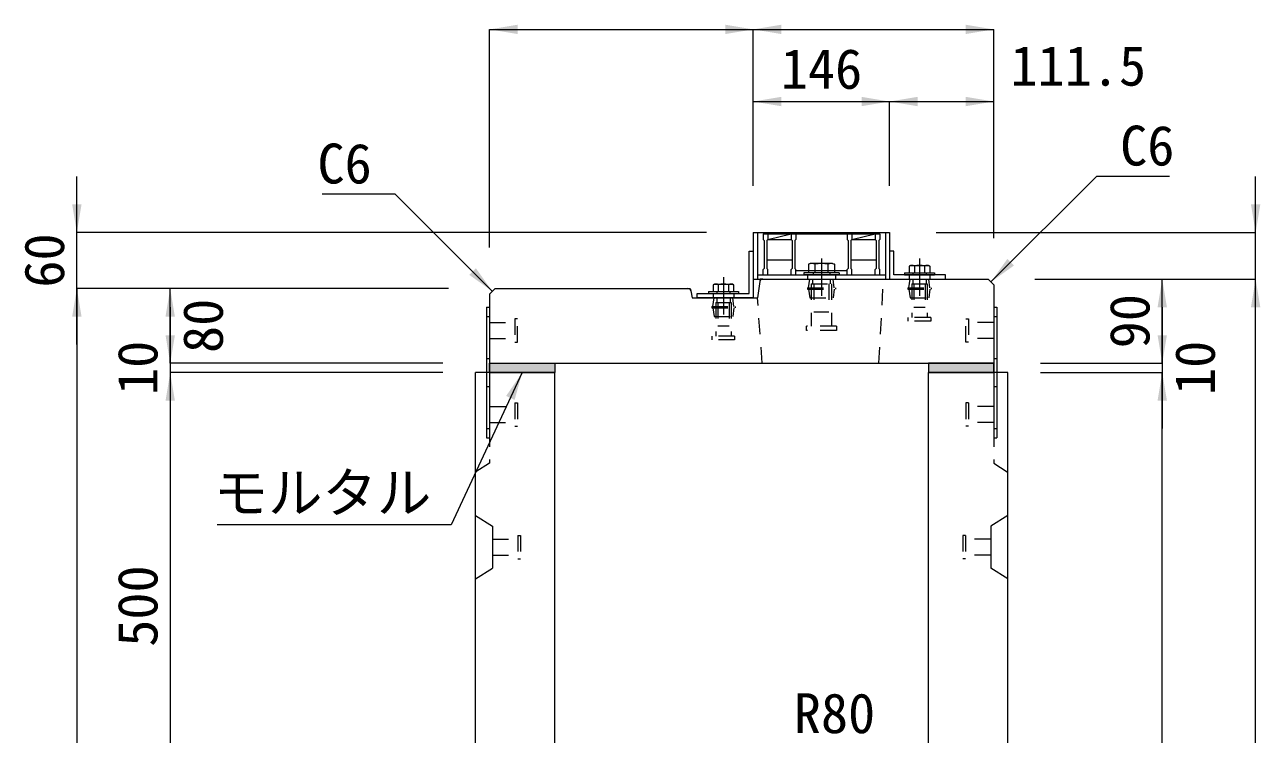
# Model space of a CAD drawing. Units: millimetres at full size. Extents: x -1934 to 78146, y -143454 to -112471.
# Drawn here: x 52884 to 54208, y -135157 to -134397 of the extents above; entities that cross this region are included whole.
import ezdxf
from ezdxf.enums import TextEntityAlignment as Align

# ---------------------------------------------------------------- set-up
doc = ezdxf.new("R2010")
doc.units = ezdxf.units.MM
doc.header["$LTSCALE"] = 23
for name, pattern in [('CHAIN', [18.5, 12, -1.5, 3.5, -1.5]), ('USER2', [1.35, 0.75, -0.6]), ('USER3', [1.35, 0.75, -0.6])]:
    doc.linetypes.add(name, pattern=pattern)
for name, color, linetype, lineweight in [('インサート', 92, 'USER2', 9), ('グレーチング', 7, 'Continuous', 9), ('ジョイント', 7, 'Continuous', 5), ('モルタル', 7, 'Continuous', 13), ('作業エリア', 11, 'Continuous', 13), ('受枠', 3, 'Continuous', 13), ('寸法線', 7, 'Continuous', 13), ('引出線', 4, 'Continuous', 13), ('本体', 2, 'Continuous', 13), ('ｲﾝｻｰﾄ', 3, 'USER3', 5)]:
    doc.layers.add(name, color=color, linetype=linetype, lineweight=lineweight)
doc.layers.add('ハッチング_モルタル', color=30, linetype='Continuous')
doc.styles.add('ＭＳ ゴシック', font='')
doc.styles.get('ＭＳ ゴシック').set_extended_font_data('MS Gothic')

# ---------------------------------------------------------------- blocks, each defined once
blk = doc.blocks.new('filled_arrow')
at = {"color": 0, "linetype": 'Continuous', "lineweight": -2}
blk.add_solid([(7.5, 1.25), (0, 0), (7.5, -1.25)], dxfattribs=at)

msp = doc.modelspace()

# ---------------------------------------------------------------- hatches: boundary and pattern name
at = {"layer": 'ハッチング_モルタル'}
for points in [[(53452.11, -134769.7), (53452.11, -134759.7), (53382.11, -134759.7), (53382.11, -134769.7)], [(53922.11, -134769.7), (53922.11, -134759.7), (53852.11, -134759.7), (53852.11, -134769.7)]]:
    msp.add_hatch(color=256, dxfattribs=at).paths.add_polyline_path(points)

# ---------------------------------------------------------------- linework, layer by layer
at = {"layer": 'インサート', "linetype": 'Continuous', "lineweight": 13}
for p, q in [((53725.62, -134652.9), (53723.76, -134653.75)), ((53723.76, -134653.75), (53723.76, -134662.9)), ((53749.61, -134652.9), (53725.62, -134652.9)), ((53749.61, -134652.9), (53751.46, -134653.75)), ((53751.46, -134653.75), (53751.46, -134662.9)), ((53833.13, -134654.9), (53831.66, -134655.75)), ((53831.66, -134655.75), (53831.66, -134662.9)), ((53833.13, -134654.9), (53852.1, -134654.9)), ((53852.1, -134654.9), (53853.56, -134655.75)), ((53853.56, -134655.75), (53853.56, -134662.9)), ((53751.46, -134662.9), (53723.76, -134662.9)), ((53831.66, -134662.9), (53853.56, -134662.9)), ((53623.13, -134674.9), (53621.66, -134675.75)), ((53621.66, -134675.75), (53621.66, -134682.9)), ((53621.66, -134682.9), (53643.56, -134682.9)), ((53623.13, -134674.9), (53642.1, -134674.9)), ((53642.1, -134674.9), (53643.56, -134675.75)), ((53643.56, -134675.75), (53643.56, -134682.9))]:
    msp.add_line(p, q, dxfattribs=at)
at = {"layer": 'インサート', "linetype": 'Continuous', "lineweight": 5}
for p, q in [((53730.69, -134653.75), (53730.69, -134662.9)), ((53744.54, -134653.75), (53744.54, -134662.9)), ((53837.14, -134655.75), (53837.14, -134662.9)), ((53848.09, -134655.75), (53848.09, -134662.9)), ((53627.14, -134675.75), (53627.14, -134682.9)), ((53638.09, -134675.75), (53638.09, -134682.9))]:
    msp.add_line(p, q, dxfattribs=at)
at = {"layer": 'インサート', "linetype": 'Continuous'}
for p, q in [((53756.61, -134662.9), (53718.61, -134662.9)), ((53718.61, -134662.9), (53718.61, -134665.2)), ((53756.61, -134665.2), (53718.61, -134665.2)), ((53756.61, -134662.9), (53756.61, -134665.2)), ((53826.61, -134662.9), (53858.61, -134662.9)), ((53826.61, -134662.9), (53826.61, -134665.2)), ((53826.61, -134665.2), (53858.61, -134665.2)), ((53858.61, -134662.9), (53858.61, -134665.2)), ((53616.61, -134682.9), (53648.61, -134682.9)), ((53616.61, -134682.9), (53616.61, -134685.2)), ((53648.61, -134682.9), (53648.61, -134685.2)), ((53616.61, -134685.2), (53648.61, -134685.2))]:
    msp.add_line(p, q, dxfattribs=at)
at = {"layer": 'インサート'}
for p, q in [((53723.86, -134678.95), (53725.11, -134669.7)), ((53725.11, -134669.7), (53750.11, -134669.7)), ((53728.16, -134669.7), (53728.16, -134674.7)), ((53728.61, -134662.9), (53728.61, -134665.2)), ((53746.61, -134662.9), (53746.61, -134665.2)), ((53747.06, -134669.7), (53747.06, -134674.7)), ((53751.36, -134678.95), (53750.11, -134669.7)), ((53831.36, -134678.95), (53832.61, -134669.7)), ((53832.61, -134669.7), (53852.61, -134669.7)), ((53835.49, -134669.7), (53835.49, -134674.7)), ((53835.61, -134662.9), (53835.61, -134665.2)), ((53849.61, -134662.9), (53849.61, -134665.2)), ((53849.74, -134669.7), (53849.74, -134674.7)), ((53853.86, -134678.95), (53852.61, -134669.7)), ((53625.61, -134682.9), (53625.61, -134685.2)), ((53639.61, -134682.9), (53639.61, -134685.2)), ((53722.61, -134678.95), (53752.61, -134678.95)), ((53722.61, -134678.95), (53722.61, -134680.45)), ((53722.61, -134680.45), (53752.61, -134680.45)), ((53723.86, -134680.45), (53725.11, -134689.7)), ((53726.71, -134674.7), (53748.51, -134674.7)), ((53726.71, -134674.7), (53726.71, -134720.2)), ((53729.61, -134674.7), (53729.61, -134704.7)), ((53745.61, -134674.7), (53745.61, -134704.7)), ((53748.51, -134674.7), (53748.51, -134720.2)), ((53751.36, -134680.45), (53750.11, -134689.7)), ((53752.61, -134678.95), (53752.61, -134680.45)), ((53830.11, -134678.95), (53855.11, -134678.95)), ((53830.11, -134678.95), (53830.11, -134680.45)), ((53830.11, -134680.45), (53855.11, -134680.45)), ((53831.36, -134680.45), (53832.61, -134689.7)), ((53834.36, -134674.7), (53850.86, -134674.7)), ((53834.36, -134674.7), (53834.36, -134710.7)), ((53836.61, -134674.7), (53836.61, -134699.7)), ((53848.61, -134674.7), (53848.61, -134699.7)), ((53850.86, -134674.7), (53850.86, -134710.7)), ((53853.86, -134680.45), (53852.61, -134689.7)), ((53855.11, -134678.95), (53855.11, -134680.45)), ((53621.36, -134698.95), (53622.61, -134689.7)), ((53622.61, -134689.7), (53642.61, -134689.7)), ((53624.36, -134694.7), (53640.86, -134694.7)), ((53624.36, -134694.7), (53624.36, -134730.7)), ((53625.49, -134689.7), (53625.49, -134694.7)), ((53626.61, -134694.7), (53626.61, -134719.7)), ((53638.61, -134694.7), (53638.61, -134719.7)), ((53639.74, -134689.7), (53639.74, -134694.7)), ((53640.86, -134694.7), (53640.86, -134730.7)), ((53643.86, -134698.95), (53642.61, -134689.7)), ((53725.11, -134689.7), (53750.11, -134689.7)), ((53832.61, -134689.7), (53852.61, -134689.7)), ((53620.11, -134698.95), (53645.11, -134698.95)), ((53620.11, -134698.95), (53620.11, -134700.45)), ((53620.11, -134700.45), (53645.11, -134700.45)), ((53621.36, -134700.45), (53622.61, -134709.7)), ((53622.61, -134709.7), (53642.61, -134709.7)), ((53643.86, -134700.45), (53642.61, -134709.7)), ((53645.11, -134698.95), (53645.11, -134700.45)), ((53729.61, -134704.7), (53745.61, -134704.7)), ((53830.61, -134714.7), (53830.61, -134710.7)), ((53854.61, -134710.7), (53830.61, -134710.7)), ((53836.61, -134699.7), (53848.61, -134699.7)), ((53854.61, -134710.7), (53854.61, -134714.7)), ((53382.11, -134716.2), (53409.11, -134716.2)), ((53382.11, -134716.2), (53382.11, -134733.2)), ((53412.11, -134712.2), (53409.11, -134712.2)), ((53409.11, -134712.2), (53409.11, -134737.2)), ((53412.11, -134737.2), (53412.11, -134712.2)), ((53626.61, -134719.7), (53638.61, -134719.7)), ((53721.61, -134724.7), (53721.61, -134720.2)), ((53753.61, -134720.2), (53721.61, -134720.2)), ((53753.61, -134724.7), (53721.61, -134724.7)), ((53753.61, -134720.2), (53753.61, -134724.7)), ((53854.61, -134714.7), (53830.61, -134714.7)), ((53892.11, -134712.2), (53895.11, -134712.2)), ((53892.11, -134737.2), (53892.11, -134712.2)), ((53895.11, -134712.2), (53895.11, -134737.2)), ((53922.11, -134716.2), (53895.11, -134716.2)), ((53922.11, -134716.2), (53922.11, -134733.2)), ((53382.11, -134733.2), (53409.11, -134733.2)), ((53409.11, -134737.2), (53412.11, -134737.2)), ((53620.61, -134734.7), (53620.61, -134730.7)), ((53644.61, -134730.7), (53620.61, -134730.7)), ((53644.61, -134734.7), (53620.61, -134734.7)), ((53644.61, -134730.7), (53644.61, -134734.7)), ((53895.11, -134737.2), (53892.11, -134737.2)), ((53922.11, -134733.2), (53895.11, -134733.2))]:
    msp.add_line(p, q, dxfattribs=at)
at = {"layer": 'インサート', "linetype": 'Continuous', "lineweight": 5}
for centre, radius, start, end in [((53727.23, -134660.4), 7.5, 62.50883, 117.49117), ((53737.61, -134681.63), 28.73, 76.05376, 103.94624), ((53748, -134660.4), 7.5, 62.50883, 117.49117), ((53834.4, -134659.75), 4.85, 55.61575, 124.38425), ((53842.61, -134673.02), 18.12, 72.41205, 107.58795), ((53850.83, -134659.75), 4.85, 55.61575, 124.38425), ((53624.4, -134679.75), 4.85, 55.61575, 124.38425), ((53632.61, -134693.02), 18.12, 72.41205, 107.58795), ((53640.83, -134679.75), 4.85, 55.61575, 124.38425)]:
    msp.add_arc(centre, radius, start, end, dxfattribs=at)
at = {"layer": 'グレーチング'}
for p, q in [((53675.11, -134621.2), (53675.11, -134627.2)), ((53675.11, -134621.2), (53800.11, -134621.2)), ((53675.11, -134627.2), (53676.11, -134628.2)), ((53676.11, -134628.2), (53676.11, -134658.2)), ((53680.11, -134627.2), (53679.11, -134628.2)), ((53679.11, -134628.2), (53679.11, -134658.2)), ((53680.11, -134621.2), (53680.11, -134627.2)), ((53680.11, -134627.2), (53705.11, -134621.2)), ((53680.11, -134627.2), (53705.11, -134627.2)), ((53705.11, -134621.2), (53705.11, -134627.2)), ((53705.11, -134627.2), (53706.11, -134628.2)), ((53706.11, -134628.2), (53706.11, -134658.2)), ((53710.11, -134627.2), (53709.11, -134628.2)), ((53709.11, -134628.2), (53709.11, -134658.2)), ((53710.11, -134621.2), (53710.11, -134627.2)), ((53765.11, -134621.2), (53765.11, -134627.2)), ((53765.11, -134627.2), (53766.11, -134628.2)), ((53766.11, -134628.2), (53766.11, -134658.2)), ((53770.11, -134627.2), (53769.11, -134628.2)), ((53769.11, -134628.2), (53769.11, -134658.2)), ((53770.11, -134627.2), (53795.11, -134621.2)), ((53770.11, -134621.2), (53770.11, -134627.2)), ((53770.11, -134627.2), (53795.11, -134627.2)), ((53795.11, -134621.2), (53795.11, -134627.2)), ((53795.11, -134627.2), (53796.11, -134628.2)), ((53796.11, -134628.2), (53796.11, -134658.2)), ((53800.11, -134627.2), (53799.11, -134628.2)), ((53799.11, -134628.2), (53799.11, -134658.2)), ((53800.11, -134621.2), (53800.11, -134627.2)), ((53675.11, -134659.2), (53676.11, -134658.2)), ((53706.11, -134649.2), (53679.11, -134649.2)), ((53680.11, -134659.2), (53679.11, -134658.2)), ((53705.11, -134659.2), (53706.11, -134658.2)), ((53710.11, -134659.2), (53709.11, -134658.2)), ((53765.11, -134659.2), (53766.11, -134658.2)), ((53796.11, -134649.2), (53769.11, -134649.2)), ((53770.11, -134659.2), (53769.11, -134658.2)), ((53795.11, -134659.2), (53796.11, -134658.2)), ((53800.11, -134659.2), (53799.11, -134658.2)), ((53675.11, -134665.2), (53675.11, -134659.2)), ((53675.11, -134665.2), (53680.11, -134665.2)), ((53680.11, -134665.2), (53680.11, -134659.2)), ((53705.11, -134665.2), (53705.11, -134659.2)), ((53705.11, -134665.2), (53710.11, -134665.2)), ((53710.11, -134665.2), (53710.11, -134659.2)), ((53765.11, -134660.7), (53710.11, -134660.7)), ((53765.11, -134665.2), (53765.11, -134659.2)), ((53765.11, -134665.2), (53770.11, -134665.2)), ((53770.11, -134665.2), (53770.11, -134659.2)), ((53795.11, -134665.2), (53795.11, -134659.2)), ((53795.11, -134665.2), (53800.11, -134665.2)), ((53800.11, -134665.2), (53800.11, -134659.2))]:
    msp.add_line(p, q, dxfattribs=at)
at = {"layer": 'ジョイント'}
for p, q in [((53378.91, -134699.7), (53382.11, -134699.7)), ((53378.91, -134699.7), (53378.91, -134839.7)), ((53382.11, -134699.7), (53382.11, -134839.7)), ((53922.11, -134699.7), (53925.31, -134699.7)), ((53922.11, -134699.7), (53922.11, -134839.7)), ((53925.31, -134699.7), (53925.31, -134839.7)), ((53378.91, -134839.7), (53382.11, -134839.7)), ((53922.11, -134839.7), (53925.31, -134839.7))]:
    msp.add_line(p, q, dxfattribs=at)
at = {"layer": 'ジョイント', "linetype": 'USER2'}
for p, q in [((53378.91, -134709.7), (53382.11, -134709.7)), ((53922.11, -134709.7), (53925.31, -134709.7)), ((53378.91, -134754.7), (53382.11, -134754.7)), ((53922.11, -134754.7), (53925.31, -134754.7)), ((53378.91, -134784.7), (53382.11, -134784.7)), ((53922.11, -134784.7), (53925.31, -134784.7)), ((53378.91, -134829.7), (53382.11, -134829.7)), ((53922.11, -134829.7), (53925.31, -134829.7))]:
    msp.add_line(p, q, dxfattribs=at)
at = {"layer": 'モルタル'}
for points in [[(53382.11, -134759.7), (53452.11, -134759.7), (53452.11, -134769.7), (53382.11, -134769.7)], [(53922.11, -134759.7), (53852.11, -134759.7), (53852.11, -134769.7), (53922.11, -134769.7)]]:
    msp.add_lwpolyline(points, close=True, dxfattribs=at)
at = {"layer": '作業エリア'}
for p, q in [((53672.11, -134669.7), (53671.73, -134672.25)), ((53674.7, -134669.7), (53672.11, -134669.7)), ((53594.65, -134679.7), (53597.11, -134679.7)), ((53597.11, -134679.7), (53597.6, -134682.11))]:
    msp.add_line(p, q, dxfattribs=at)
at = {"layer": '受枠'}
for p, q in [((53664.61, -134619.7), (53810.61, -134619.7)), ((53664.61, -134619.7), (53664.61, -134669.7)), ((53669.11, -134619.7), (53669.11, -134669.7)), ((53806.11, -134619.7), (53806.11, -134669.7)), ((53810.61, -134619.7), (53810.61, -134669.7)), ((53660.11, -134685.2), (53660.11, -134639.7)), ((53660.11, -134639.7), (53664.61, -134639.7)), ((53664.61, -134639.7), (53664.61, -134689.7)), ((53815.11, -134639.7), (53810.61, -134639.7)), ((53815.11, -134665.2), (53815.11, -134639.7)), ((53664.61, -134669.7), (53810.61, -134669.7)), ((53669.11, -134665.2), (53806.11, -134665.2)), ((53810.61, -134669.7), (53870.61, -134669.7)), ((53870.61, -134665.2), (53815.11, -134665.2)), ((53870.61, -134669.7), (53870.61, -134665.2)), ((53604.61, -134689.7), (53604.61, -134685.2)), ((53604.61, -134685.2), (53660.11, -134685.2)), ((53664.61, -134689.7), (53604.61, -134689.7))]:
    msp.add_line(p, q, dxfattribs=at)
at = {"layer": '受枠', "linetype": 'CHAIN'}
for p, q in [((53737.61, -134647.45), (53737.61, -134687.45)), ((53842.61, -134647.45), (53842.61, -134687.45)), ((53632.61, -134667.45), (53632.61, -134707.45))]:
    msp.add_line(p, q, dxfattribs=at)
at = {"layer": '受枠', "linetype": 'USER2'}
for p, q in [((53722.61, -134665.2), (53722.61, -134669.7)), ((53752.61, -134665.2), (53752.61, -134669.7)), ((53831.61, -134665.2), (53831.61, -134669.7)), ((53853.61, -134665.2), (53853.61, -134669.7)), ((53621.61, -134685.2), (53621.61, -134689.7)), ((53643.61, -134685.2), (53643.61, -134689.7))]:
    msp.add_line(p, q, dxfattribs=at)
at = {"layer": '寸法線'}
for p, q in [((53382.11, -134402.27), (53664.61, -134402.27)), ((53382.11, -134635.7), (53382.11, -134402.27)), ((53664.61, -134569.7), (53664.61, -134402.27)), ((53664.61, -134402.27), (53922.11, -134402.27)), ((53664.61, -134569.7), (53664.61, -134402.27)), ((53922.11, -134625.7), (53922.11, -134402.27)), ((53664.61, -134479.51), (53810.61, -134479.51)), ((53664.61, -134569.7), (53664.61, -134479.51)), ((53810.61, -134569.7), (53810.61, -134479.51)), ((53810.61, -134479.51), (53922.11, -134479.51)), ((53810.61, -134569.7), (53810.61, -134479.51)), ((53922.11, -134625.7), (53922.11, -134479.51)), ((52940.14, -134739.7), (52940.14, -134559.7)), ((54202.6, -134729.7), (54202.6, -134559.7)), ((53614.61, -134619.7), (52940.14, -134619.7)), ((53860.61, -134619.7), (54202.6, -134619.7)), ((53966.11, -134669.7), (54102.6, -134669.7)), ((53966.11, -134669.7), (54202.6, -134669.7)), ((53966.11, -134669.7), (54202.6, -134669.7)), ((54102.6, -134759.7), (54102.6, -134669.7)), ((54202.6, -136019.7), (54202.6, -134669.7)), ((53338.11, -134679.7), (52940.14, -134679.7)), ((52940.14, -134679.7), (52940.14, -136019.7)), ((53338.11, -134679.7), (52940.14, -134679.7)), ((53040.14, -134759.7), (53040.14, -134679.7)), ((53338.11, -134679.7), (53040.14, -134679.7)), ((53040.14, -134699.7), (53040.14, -134829.7)), ((54102.6, -134699.7), (54102.6, -134829.7)), ((53332.11, -134759.7), (53040.14, -134759.7)), ((53332.11, -134759.7), (53040.14, -134759.7)), ((53972.11, -134759.7), (54102.6, -134759.7)), ((53972.11, -134759.7), (54102.6, -134759.7)), ((53040.14, -134769.7), (53040.14, -135269.7)), ((53332.11, -134769.7), (53040.14, -134769.7)), ((53317.11, -134769.7), (53040.14, -134769.7)), ((53972.11, -134769.7), (54102.6, -134769.7)), ((53972.11, -134769.7), (54102.6, -134769.7)), ((54102.6, -136019.7), (54102.6, -134769.7))]:
    msp.add_line(p, q, dxfattribs=at)
at = {"layer": '引出線'}
for points in [[(53919.11, -134672.7), (54032.49, -134559.32), (54110.49, -134559.32)], [(53385.11, -134682.7), (53280.95, -134578.53), (53202.95, -134578.53)], [(53417.11, -134769.7), (53341.17, -134932.56), (53090.26, -134932.56)]]:
    msp.add_lwpolyline(points, dxfattribs=at)
at = {"layer": '本体'}
for p, q in [((53674.7, -134669.7), (53916.11, -134669.7)), ((53916.11, -134669.7), (53922.11, -134675.7)), ((53382.11, -134685.7), (53388.11, -134679.7)), ((53388.11, -134679.7), (53594.65, -134679.7)), ((53597.6, -134682.11), (53599.11, -134689.7)), ((53671.73, -134672.25), (53669.11, -134689.7)), ((53922.11, -134675.7), (53922.11, -134769.7)), ((53382.11, -134685.7), (53382.11, -134769.7)), ((53599.11, -134689.7), (53669.11, -134689.7)), ((53382.11, -134759.7), (53922.11, -134759.7)), ((53382.11, -134769.7), (53452.11, -134769.7)), ((53852.11, -134769.7), (53922.11, -134769.7))]:
    msp.add_line(p, q, dxfattribs=at)
at = {"layer": '本体', "linetype": 'USER2', "lineweight": 15}
for p, q in [((53799.11, -134759.7), (53804.11, -134669.7)), ((53674.11, -134759.7), (53669.11, -134689.7))]:
    msp.add_line(p, q, dxfattribs=at)
at = {"layer": '本体', "lineweight": 20}
for p, q in [((53367.11, -136019.7), (53367.11, -134769.7)), ((53452.11, -134769.7), (53367.11, -134769.7)), ((53452.11, -135175.66), (53452.11, -134769.7)), ((53852.11, -135175.67), (53852.11, -134769.7)), ((53937.11, -134769.7), (53852.11, -134769.7)), ((53922.11, -134769.7), (53852.11, -134769.7)), ((53937.11, -136019.7), (53937.11, -134769.7))]:
    msp.add_line(p, q, dxfattribs=at)
at = {"layer": '本体', "linetype": 'USER3', "lineweight": 9}
for p, q in [((53382.11, -134769.7), (53382.11, -134866.7)), ((53922.11, -134769.7), (53922.11, -134866.7)), ((53382.11, -134866.7), (53367.11, -134876.2)), ((53922.11, -134866.7), (53937.11, -134876.2))]:
    msp.add_line(p, q, dxfattribs=at)
at = {"layer": '本体', "lineweight": 9}
for p, q in [((53367.11, -134922.7), (53385.31, -134934.2)), ((53937.11, -134922.7), (53918.91, -134934.2)), ((53385.31, -134934.2), (53385.31, -134979.2)), ((53918.91, -134934.2), (53918.91, -134979.2)), ((53367.11, -134990.7), (53385.31, -134979.2)), ((53937.11, -134990.7), (53918.91, -134979.2))]:
    msp.add_line(p, q, dxfattribs=at)
at = {"layer": '本体'}
for centre, start, end in [((53674.7, -134672.7), 90, 171.46923), ((53594.65, -134682.7), 11.30993, 90)]:
    msp.add_arc(centre, 3, start, end, dxfattribs=at)
at = {"layer": 'ｲﾝｻｰﾄ'}
for p, q in [((53409.11, -134802.2), (53412.11, -134802.2)), ((53409.11, -134802.2), (53409.11, -134827.2)), ((53412.11, -134802.2), (53412.11, -134827.2)), ((53892.11, -134802.2), (53892.11, -134827.2)), ((53895.12, -134802.2), (53892.11, -134802.2)), ((53895.12, -134802.2), (53895.12, -134827.2)), ((53382.11, -134806.2), (53409.11, -134806.2)), ((53922.12, -134806.2), (53895.12, -134806.2)), ((53382.11, -134823.2), (53409.11, -134823.2)), ((53409.11, -134827.2), (53412.11, -134827.2)), ((53895.12, -134827.2), (53892.11, -134827.2)), ((53922.12, -134823.2), (53895.12, -134823.2)), ((53385.31, -134948.2), (53412.31, -134948.2)), ((53385.31, -134948.2), (53385.31, -134965.2)), ((53412.31, -134944.2), (53412.31, -134969.2)), ((53412.31, -134944.2), (53415.32, -134944.2)), ((53415.32, -134944.2), (53415.32, -134969.2)), ((53891.91, -134944.2), (53888.91, -134944.2)), ((53888.91, -134944.2), (53888.91, -134969.2)), ((53891.91, -134944.2), (53891.91, -134969.2)), ((53918.91, -134948.2), (53891.91, -134948.2)), ((53918.91, -134948.2), (53918.91, -134965.2)), ((53385.31, -134965.2), (53412.31, -134965.2)), ((53412.31, -134969.2), (53415.32, -134969.2)), ((53891.91, -134969.2), (53888.91, -134969.2)), ((53918.91, -134965.2), (53891.91, -134965.2))]:
    msp.add_line(p, q, dxfattribs=at)

# ---------------------------------------------------------------- block references
at = {"layer": '寸法線', "xscale": 4, "yscale": 4}
for p in [(53382.11, -134402.27), (53664.61, -134402.27), (53664.61, -134479.51), (53810.61, -134479.51)]:
    msp.add_blockref('filled_arrow', p, dxfattribs=at)
for p, rotation in [((53664.61, -134402.27), 180), ((53922.11, -134402.27), 180), ((53810.61, -134479.51), 180), ((53922.11, -134479.51), 180), ((52940.14, -134619.7), 90), ((54202.6, -134619.7), 90), ((54102.6, -134669.7), 270), ((54202.6, -134669.7), 270), ((54202.6, -134669.7), 270), ((52940.14, -134679.7), 270), ((52940.14, -134679.7), 270), ((53040.14, -134679.7), 270), ((53040.14, -134759.7), 90), ((53040.14, -134759.7), 90), ((54102.6, -134759.7), 90), ((54102.6, -134759.7), 90), ((53040.14, -134769.7), 270), ((53040.14, -134769.7), 270), ((54102.6, -134769.7), 270), ((54102.6, -134769.7), 270)]:
    msp.add_blockref('filled_arrow', p, dxfattribs=dict(at, rotation=rotation))
at = {"layer": '引出線', "xscale": 4, "yscale": 4}
for p, rotation in [((53385.11, -134682.7), 135), ((53919.11, -134672.7), 45), ((53417.11, -134769.7), 245)]:
    msp.add_blockref('filled_arrow', p, dxfattribs=dict(at, rotation=rotation))

# ---------------------------------------------------------------- texts
at = {"layer": '寸法線', "style": 'ＭＳ ゴシック'}
for s, p in [('146', (53737.61, -134444.51)), ('111.5', (54012.69, -134441.15))]:
    msp.add_text(s, height=42.72, dxfattribs=at).set_placement(p, align=Align.MIDDLE_CENTER)
for s, p in [('60', (52905.14, -134649.7)), ('80', (53075.14, -134719.7)), ('90', (54067.6, -134714.7)), ('10', (53005.14, -134764.7)), ('10', (54137.6, -134764.7)), ('500', (53005.14, -135019.7))]:
    msp.add_text(s, height=42.72, rotation=90, dxfattribs=at).set_placement(p, align=Align.MIDDLE_CENTER)
at = {"layer": '引出線', "style": 'ＭＳ ゴシック'}
msp.add_text('C6', height=42.72, dxfattribs=at).set_placement((54057.49, -134505.32), align=Align.TOP_LEFT)
for s, p in [('C6', (53255.95, -134524.53)), ('R80', (53795.16, -135113.07))]:
    msp.add_text(s, height=42.72, dxfattribs=at).set_placement(p, align=Align.TOP_RIGHT)
msp.add_text('モルタル', height=42.72, dxfattribs=at).set_placement((53203.21, -134876.96), align=Align.TOP_CENTER)

doc.saveas('drawing.dxf')
